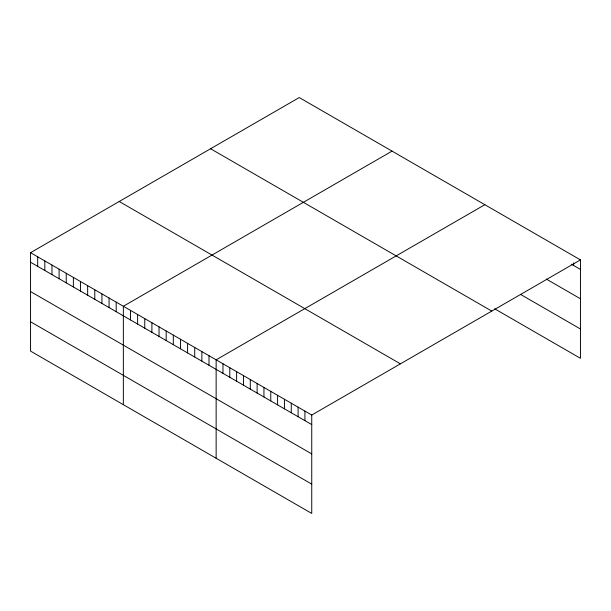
<?xml version="1.0" encoding="UTF-8"?>
<svg xmlns="http://www.w3.org/2000/svg" width="611" height="611" viewBox="0 0 611 611"><rect width="100%" height="100%" fill="white"/><g stroke="black" fill="none" stroke-linecap="round" stroke-linejoin="round"><path stroke-width="0.92" d="M30.55 252.687L311.747 415.037L311.747 513.446L30.55 351.104L30.55 252.687L299.253 97.554L580.45 259.896L580.45 358.313L494.704 308.815M392.048 151.123L123.346 306.264L123.346 404.673M484.844 204.7L216.141 359.833L216.141 458.25M311.747 415.037L580.45 259.896M571.346 264.196L580.45 269.459M546.303 279.067L580.45 298.779M520.503 294.38L580.45 328.993M210.581 148.748L491.779 311.091M119.221 201.493L400.419 363.843M30.55 262.241L311.747 424.592M30.55 291.562L311.747 453.912M30.55 321.776L311.747 484.126M573.622 262.906L573.622 265.51M304.92 411.088L304.92 420.643M298.092 407.147L298.092 416.702M291.264 403.207L291.264 412.761M284.428 399.266L284.428 408.82M277.6 395.317L277.6 404.872M270.772 391.376L270.772 400.931M263.944 387.435L263.944 396.99M257.116 383.494L257.116 393.049M250.289 379.546L250.289 389.108M243.453 375.605L243.453 385.159M236.625 371.664L236.625 381.218M229.797 367.723L229.797 377.277M222.969 363.774L222.969 373.336M209 355.717L209 365.271M201.867 351.592L201.867 361.147M194.726 347.468L194.726 357.03M187.585 343.351L187.585 352.906M180.451 339.227L180.451 348.782M173.31 335.111L173.31 344.665M166.177 330.986L166.177 340.541M159.036 326.87L159.036 336.424M151.895 322.745L151.895 332.3M144.761 318.621L144.761 328.176M137.62 314.505L137.62 324.059M130.487 310.38L130.487 319.935M116.205 302.14L116.205 311.694M109.071 298.015L109.071 307.577M101.93 293.899L101.93 303.453M94.789 289.774L94.789 299.329M87.656 285.658L87.656 295.212M80.515 281.534L80.515 291.088M73.381 277.409L73.381 286.971M66.24 273.293L66.24 282.847M59.099 269.168L59.099 278.723M51.966 265.052L51.966 274.606M44.824 260.928L44.824 270.482M37.691 256.803L37.691 266.365"/></g></svg>
